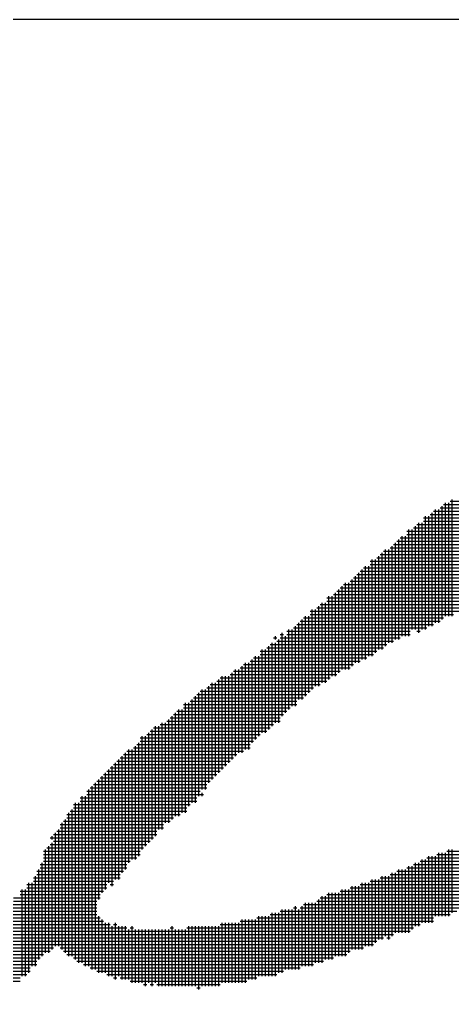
# Model space of a CAD drawing. Header units: feet. Extents: x 0 to 169200, y 0 to 119800.
# Drawn here: x 114806 to 115008.2, y 6946.9 to 7399.6 of the extents above; entities that cross this region are included whole.
import ezdxf
from ezdxf.enums import TextEntityAlignment as Align

# ---------------------------------------------------------------- set-up
doc = ezdxf.new("R2010")
doc.units = ezdxf.units.FT
doc.header["$LTSCALE"] = 1100
doc.header["$MEASUREMENT"] = 0
for name, color, linetype in [('CX-BORD-LIN1', 4, 'CONTINUOUS'), ('CX-BORD-LIN2', 3, 'CONTINUOUS'), ('CX-BORD-TEX2', 7, 'CONTINUOUS'), ('CX-BORD-TEX3', 6, 'CONTINUOUS'), ('CX-MISC', 2, 'CONTINUOUS')]:
    doc.layers.add(name, color=color, linetype=linetype)
doc.styles.add('TB_TEXT', font='')
doc.styles.add('TB_WBTXT', font='')
doc.styles.add('TB_WMTXT', font='')
doc.styles.get('TB_TEXT').set_extended_font_data('DotumChe')
doc.styles.get('TB_WBTXT').set_extended_font_data('Dotum')
doc.styles.get('TB_WMTXT').set_extended_font_data('DotumChe')

# ---------------------------------------------------------------- blocks, each defined once
blk = doc.blocks.new('CXBLKA1-KHCA')
at = {"layer": 'CX-BORD-LIN2'}
blk.add_lwpolyline([(558, 12), (270, 12)], dxfattribs=at)
at = {"layer": 'CX-BORD-LIN1', "style": 'TB_TEXT'}
for tag, p in [('TR_RCON5', (342.3033, 33)), ('TR_RCON4', (342.3033, 27)), ('TR_RCON3', (342.3033, 21)), ('TR_RCON2', (342.3033, 15)), ('TR_RCON1', (342.3033, 9))]:
    blk.add_attdef(tag, text='', height=3.5, dxfattribs=at).set_placement(p, align=Align.MIDDLE_LEFT)
for tag, height, p in [('TR_DGN5', 3.5, (451.1185, 33)), ('TR_CHK5', 3.5, (491.1185, 33)), ('TR_RDAT5', 3.5, (317.5, 33)), ('TR_APP5', 3.5, (531.1185, 33)), ('TR_RNUM5', 3, (285.1051, 32.6366)), ('TR_DGN4', 3.5, (451.1185, 27)), ('TR_CHK4', 3.5, (491.1185, 27)), ('TR_RDAT4', 3.5, (317.5, 27)), ('TR_APP4', 3.5, (531.1185, 27)), ('TR_RNUM4', 3, (285.1051, 26.6366)), ('TR_DGN3', 3.5, (451.1185, 21)), ('TR_CHK3', 3.5, (491.1185, 21)), ('TR_RDAT3', 3.5, (317.5, 21)), ('TR_APP3', 3.5, (531.1185, 21)), ('TR_RNUM3', 3, (285.1051, 20.6366)), ('TR_DGN2', 3.5, (451.1185, 15)), ('TR_CHK2', 3.5, (491.1185, 15)), ('TR_RDAT2', 3.5, (317.5, 15)), ('TR_APP2', 3.5, (531.1185, 15)), ('TR_RNUM2', 3, (285.1051, 14.6366)), ('TR_DGN1', 3.5, (451.1185, 9)), ('TR_CHK1', 3.5, (491.1185, 9)), ('TR_RDAT1', 3.5, (317.5, 9)), ('TR_APP1', 3.5, (531.1185, 9)), ('TR_RNUM1', 3, (285.1051, 8.6366))]:
    blk.add_attdef(tag, text='', height=height, dxfattribs=at).set_placement(p, align=Align.MIDDLE_CENTER)
at = {"layer": 'CX-BORD-LIN2', "style": 'TB_TEXT'}
blk.add_attdef('TD_VERSION', text='', height=3, rotation=90, dxfattribs=at).set_placement((800.5, 48.0149), align=Align.MIDDLE_CENTER)
at = {"layer": 'CX-BORD-TEX2', "style": 'TB_WMTXT'}
for tag, height, p in [('TB_CNAME', 5, (15.3448, 531.8324)), ('TB_CSCOP', 4, (16.6346, 523.8324))]:
    blk.add_attdef(tag, text='', height=height, dxfattribs=at).set_placement(p, align=Align.BOTTOM_LEFT)
at = {"layer": 'CX-BORD-TEX2', "style": 'TB_WBTXT'}
for tag, height, p in [('TB_MTITIL', 10, (398, 533.3264)), ('TB_STITL', 7, (398, 518.3264))]:
    blk.add_attdef(tag, text='', height=height, dxfattribs=at).set_placement(p, align=Align.MIDDLE_CENTER)
at = {"layer": 'CX-BORD-TEX3', "style": 'TB_TEXT'}
for tag, height, p in [('TD_LNDST', 4.5, (215, 31.5)), ('TD_DSECT', 4.5, (605.5, 31.5)), ('TD_DDIST', 4.5, (654.5, 31.5)), ('TD_DNAME_TOP', 4.5, (755, 27.957)), ('TD_CSECT', 4.5, (605.5, 22.5)), ('TD_CDIST', 4.5, (654.5, 22.5)), ('TD_DNAME_MAIN', 4.5, (755, 21.4731)), ('TD_DNAME_BOT', 3, (755, 15.2489)), ('TD_HSCAL', 4.5, (620.8841, 13.7484)), ('TD_VSCAL', 4.5, (656.8615, 13.7484)), ('TD_CCOMP', 4.5, (215, 13.5927)), ('TD_CSTEP', 4.5, (250.744, 5.125)), ('TD_FIELD', 4.5, (180, 5.125)), ('TD_DWGNO', 4.5, (755, 5.0017)), ('TD_DWGCODE', 4.5, (637, 4.7908))]:
    blk.add_attdef(tag, text='', height=height, dxfattribs=at).set_placement(p, align=Align.MIDDLE_CENTER)
for tag, height, width, p in [('TD_DCOMP', 4.5, 0.95, (215, 22.5875)), ('TD_CNAME', 5, 0.78, (65, 7.5956))]:
    blk.add_attdef(tag, text='', height=height, dxfattribs=dict(at, width=width)).set_placement(p, align=Align.MIDDLE_CENTER)
blk = doc.blocks.new('CXGLOGO-싸인2')
at = {"layer": 'CX-MISC'}
for p, q in [((9611.405, -1035.691), (9613.582, -1035.691)), ((9611.444, -1035.652), (9611.444, -1038.296)), ((9611.522, -1035.652), (9611.522, -1038.296)), ((9611.561, -1035.613), (9613.738, -1035.613)), ((9611.599, -1035.575), (9611.599, -1038.296)), ((9611.094, -1035.925), (9613.271, -1035.925)), ((9611.133, -1035.886), (9611.133, -1038.529)), ((9611.172, -1035.847), (9613.349, -1035.847)), ((9611.211, -1035.808), (9611.211, -1038.452)), ((9611.288, -1035.808), (9611.288, -1038.452)), ((9611.327, -1035.769), (9613.505, -1035.769)), ((9611.366, -1035.73), (9611.366, -1038.374)), ((9610.783, -1036.158), (9613.038, -1036.158)), ((9610.822, -1036.119), (9610.822, -1038.685)), ((9610.9, -1036.119), (9610.9, -1038.607)), ((9610.939, -1036.002), (9613.194, -1036.002)), ((9610.939, -1036.08), (9613.116, -1036.08)), ((9610.977, -1035.963), (9610.977, -1038.607)), ((9611.055, -1035.963), (9611.055, -1038.529)), ((9610.55, -1036.313), (9616.459, -1036.313)), ((9610.55, -1036.391), (9616.304, -1036.391)), ((9610.589, -1036.274), (9610.589, -1038.763)), ((9610.666, -1036.274), (9610.666, -1038.607)), ((9610.705, -1036.236), (9612.883, -1036.236)), ((9610.744, -1036.197), (9610.744, -1038.607)), ((9610.239, -1036.624), (9615.526, -1036.624)), ((9610.278, -1036.585), (9610.278, -1038.841)), ((9610.316, -1036.547), (9615.76, -1036.547)), ((9610.355, -1036.508), (9610.355, -1038.841)), ((9610.394, -1036.469), (9613.194, -1036.469)), ((9610.433, -1036.43), (9610.433, -1038.763)), ((9610.511, -1036.43), (9610.511, -1038.763)), ((9609.928, -1036.858), (9614.827, -1036.858)), ((9609.967, -1036.819), (9609.967, -1039.074)), ((9610.005, -1036.78), (9614.982, -1036.78)), ((9610.044, -1036.741), (9610.044, -1038.996)), ((9610.122, -1036.741), (9610.122, -1038.918)), ((9610.161, -1036.702), (9615.449, -1036.702)), ((9610.2, -1036.663), (9610.2, -1038.918)), ((9609.694, -1037.013), (9614.36, -1037.013)), ((9609.733, -1036.974), (9609.733, -1039.229)), ((9609.811, -1036.974), (9609.811, -1039.152)), ((9609.85, -1036.935), (9614.671, -1036.935)), ((9609.889, -1036.897), (9609.889, -1039.074)), ((9609.422, -1037.285), (9609.422, -1039.385)), ((9609.461, -1037.246), (9614.049, -1037.246)), ((9609.5, -1037.208), (9609.5, -1039.307)), ((9609.539, -1037.169), (9614.127, -1037.169)), ((9609.578, -1037.13), (9609.578, -1039.307)), ((9609.655, -1037.13), (9609.655, -1039.229)), ((9609.694, -1037.091), (9614.204, -1037.091)), ((9609.111, -1037.519), (9609.111, -1039.54)), ((9609.189, -1037.519), (9609.189, -1039.54)), ((9609.228, -1037.48), (9613.427, -1037.48)), ((9609.267, -1037.441), (9609.267, -1039.463)), ((9609.306, -1037.402), (9613.582, -1037.402)), ((9609.344, -1037.363), (9609.344, -1039.385)), ((9609.383, -1037.324), (9613.893, -1037.324)), ((9608.878, -1037.752), (9608.878, -1039.696)), ((9608.917, -1037.713), (9612.883, -1037.713)), ((9608.956, -1037.674), (9608.956, -1039.618)), ((9608.995, -1037.635), (9612.96, -1037.635)), ((9609.033, -1037.596), (9609.033, -1039.54)), ((9609.072, -1037.557), (9613.194, -1037.557)), ((9608.567, -1037.985), (9608.567, -1039.851)), ((9608.645, -1037.985), (9608.645, -1039.851)), ((9608.683, -1037.869), (9612.494, -1037.869)), ((9608.683, -1037.946), (9612.338, -1037.946)), ((9608.722, -1037.83), (9608.722, -1039.774)), ((9608.8, -1037.83), (9608.8, -1039.696)), ((9608.839, -1037.791), (9612.727, -1037.791)), ((9608.295, -1038.18), (9611.872, -1038.18)), ((9608.334, -1038.141), (9608.334, -1040.007)), ((9608.411, -1038.141), (9608.411, -1039.929)), ((9608.45, -1038.102), (9612.027, -1038.102)), ((9608.489, -1038.063), (9608.489, -1039.929)), ((9608.528, -1038.024), (9612.26, -1038.024)), ((9608.061, -1038.413), (9611.327, -1038.413)), ((9608.1, -1038.374), (9608.1, -1040.24)), ((9608.139, -1038.335), (9611.405, -1038.335)), ((9608.178, -1038.296), (9608.178, -1040.162)), ((9608.256, -1038.296), (9608.256, -1040.085)), ((9608.295, -1038.257), (9611.638, -1038.257)), ((9607.75, -1038.646), (9610.627, -1038.646)), ((9607.789, -1038.607), (9607.789, -1040.473)), ((9607.867, -1038.607), (9607.867, -1040.396)), ((9607.906, -1038.568), (9611.016, -1038.568)), ((9607.945, -1038.529), (9607.945, -1040.396)), ((9607.984, -1038.491), (9611.172, -1038.491)), ((9608.023, -1038.452), (9608.023, -1040.24)), ((9610.783, -1038.646), (9610.861, -1038.646)), ((9607.439, -1038.802), (9607.517, -1038.802)), ((9607.478, -1038.763), (9607.478, -1038.841)), ((9607.517, -1038.879), (9610.239, -1038.879)), ((9607.556, -1038.841), (9607.556, -1040.785)), ((9607.595, -1038.724), (9607.673, -1038.724)), ((9607.595, -1038.802), (9610.394, -1038.802)), ((9607.634, -1038.685), (9607.634, -1040.629)), ((9607.711, -1038.763), (9607.711, -1040.551)), ((9607.75, -1038.724), (9610.627, -1038.724)), ((9607.128, -1039.113), (9609.85, -1039.113)), ((9607.167, -1039.074), (9607.167, -1041.018)), ((9607.245, -1039.074), (9607.245, -1041.018)), ((9607.284, -1039.035), (9610.005, -1039.035)), ((9607.323, -1038.996), (9607.323, -1040.94)), ((9607.362, -1038.957), (9610.083, -1038.957)), ((9607.4, -1038.918), (9607.4, -1040.862)), ((9607.478, -1038.918), (9607.478, -1040.785)), ((9606.895, -1039.346), (9609.461, -1039.346)), ((9606.934, -1039.307), (9606.934, -1041.251)), ((9606.973, -1039.268), (9609.617, -1039.268)), ((9607.012, -1039.229), (9607.012, -1041.173)), ((9607.089, -1039.229), (9607.089, -1041.096)), ((9607.128, -1039.19), (9609.772, -1039.19)), ((9606.545, -1039.54), (9606.545, -1041.562)), ((9606.623, -1039.54), (9606.623, -1041.484)), ((9606.662, -1039.501), (9609.228, -1039.501)), ((9606.701, -1039.463), (9606.701, -1041.484)), ((9606.739, -1039.424), (9609.306, -1039.424)), ((9606.778, -1039.385), (9606.778, -1041.407)), ((9606.856, -1039.385), (9606.856, -1041.407)), ((9606.156, -1039.774), (9606.156, -1041.951)), ((9606.195, -1039.735), (9608.761, -1039.735)), ((9606.234, -1039.696), (9606.234, -1041.873)), ((9606.312, -1039.696), (9606.312, -1041.795)), ((9606.39, -1039.696), (9606.39, -1041.718)), ((9606.428, -1039.657), (9608.917, -1039.657)), ((9606.467, -1039.618), (9606.467, -1041.64)), ((9606.506, -1039.579), (9608.995, -1039.579)), ((9605.767, -1040.007), (9605.767, -1042.34)), ((9605.845, -1040.007), (9605.845, -1042.34)), ((9605.884, -1039.968), (9608.372, -1039.968)), ((9605.923, -1039.929), (9605.923, -1042.184)), ((9605.962, -1039.89), (9608.528, -1039.89)), ((9606.001, -1039.851), (9606.001, -1042.106)), ((9606.079, -1039.851), (9606.079, -1042.029)), ((9606.117, -1039.813), (9608.683, -1039.813)), ((9605.534, -1040.24), (9605.534, -1042.651)), ((9605.573, -1040.201), (9608.139, -1040.201)), ((9605.612, -1040.162), (9605.612, -1042.651)), ((9605.651, -1040.124), (9608.217, -1040.124)), ((9605.69, -1040.085), (9605.69, -1042.495)), ((9605.729, -1040.046), (9608.295, -1040.046)), ((9605.223, -1040.473), (9605.223, -1042.962)), ((9605.301, -1040.473), (9605.301, -1042.884)), ((9605.34, -1040.357), (9607.984, -1040.357)), ((9605.34, -1040.435), (9607.828, -1040.435)), ((9605.379, -1040.318), (9605.379, -1042.884)), ((9605.456, -1040.318), (9605.456, -1042.729)), ((9605.495, -1040.279), (9607.984, -1040.279)), ((9604.99, -1040.707), (9604.99, -1043.117)), ((9605.029, -1040.668), (9607.595, -1040.668)), ((9605.068, -1040.629), (9605.068, -1043.04)), ((9605.107, -1040.59), (9607.673, -1040.59)), ((9605.145, -1040.551), (9605.145, -1042.962)), ((9605.184, -1040.512), (9607.75, -1040.512)), ((9604.64, -1040.901), (9607.362, -1040.901)), ((9604.679, -1040.862), (9604.679, -1043.428)), ((9604.757, -1040.862), (9604.757, -1043.273)), ((9604.795, -1040.823), (9607.439, -1040.823)), ((9604.834, -1040.785), (9604.834, -1043.273)), ((9604.912, -1040.785), (9604.912, -1043.117)), ((9604.951, -1040.746), (9607.595, -1040.746)), ((9604.329, -1041.134), (9607.051, -1041.134)), ((9604.368, -1041.096), (9604.368, -1043.739)), ((9604.446, -1041.096), (9604.446, -1043.662)), ((9604.484, -1041.057), (9607.128, -1041.057)), ((9604.523, -1041.018), (9604.523, -1043.584)), ((9604.562, -1040.979), (9607.284, -1040.979)), ((9604.601, -1040.94), (9604.601, -1043.506)), ((9604.173, -1041.368), (9606.895, -1041.368)), ((9604.212, -1041.329), (9604.212, -1043.973)), ((9604.251, -1041.29), (9606.895, -1041.29)), ((9604.29, -1041.251), (9604.29, -1043.895)), ((9604.329, -1041.212), (9606.973, -1041.212)), ((9603.862, -1041.601), (9606.506, -1041.601)), ((9603.901, -1041.562), (9603.901, -1044.284)), ((9603.94, -1041.523), (9606.584, -1041.523)), ((9603.979, -1041.484), (9603.979, -1044.206)), ((9604.018, -1041.445), (9606.739, -1041.445)), ((9604.057, -1041.407), (9604.057, -1044.05)), ((9604.135, -1041.407), (9604.135, -1043.973)), ((9603.629, -1041.834), (9606.273, -1041.834)), ((9603.668, -1041.795), (9603.668, -1044.595)), ((9603.707, -1041.757), (9606.351, -1041.757)), ((9603.746, -1041.718), (9603.746, -1044.439)), ((9603.785, -1041.679), (9606.428, -1041.679)), ((9603.823, -1041.64), (9603.823, -1044.439)), ((9603.435, -1042.029), (9603.435, -1044.75)), ((9603.474, -1041.99), (9606.117, -1041.99)), ((9603.512, -1041.951), (9603.512, -1044.673)), ((9603.551, -1041.912), (9606.195, -1041.912)), ((9603.59, -1041.873), (9603.59, -1044.517)), ((9603.201, -1042.262), (9603.201, -1046.539)), ((9603.24, -1042.223), (9605.884, -1042.223)), ((9603.279, -1042.184), (9603.279, -1046.539)), ((9603.318, -1042.145), (9605.962, -1042.145)), ((9603.357, -1042.106), (9603.357, -1044.906)), ((9603.396, -1042.068), (9606.04, -1042.068)), ((9602.968, -1042.495), (9602.968, -1046.383)), ((9603.046, -1042.495), (9603.046, -1046.461)), ((9603.085, -1042.379), (9605.729, -1042.379)), ((9603.085, -1042.456), (9605.806, -1042.456)), ((9603.124, -1042.34), (9603.124, -1046.461)), ((9603.163, -1042.301), (9605.884, -1042.301)), ((9605.767, -1042.417), (9605.767, -1042.495)), ((9602.774, -1042.69), (9605.495, -1042.69)), ((9602.813, -1042.651), (9602.813, -1046.305)), ((9602.89, -1042.651), (9602.89, -1046.383)), ((9602.929, -1042.534), (9605.651, -1042.534)), ((9602.929, -1042.612), (9605.651, -1042.612)), ((9602.618, -1042.923), (9605.262, -1042.923)), ((9602.657, -1042.884), (9602.657, -1046.228)), ((9602.696, -1042.845), (9605.418, -1042.845)), ((9602.735, -1042.806), (9602.735, -1046.228)), ((9602.774, -1042.767), (9605.418, -1042.767)), ((9602.463, -1043.156), (9604.873, -1043.156)), ((9602.502, -1043.117), (9602.502, -1046.072)), ((9602.54, -1043.078), (9605.029, -1043.078)), ((9602.579, -1043.04), (9602.579, -1046.15)), ((9602.618, -1043.001), (9605.107, -1043.001)), ((9602.307, -1043.389), (9604.718, -1043.389)), ((9602.346, -1043.351), (9602.346, -1045.994)), ((9602.385, -1043.312), (9604.718, -1043.312)), ((9602.424, -1043.273), (9602.424, -1045.994)), ((9602.463, -1043.234), (9604.873, -1043.234)), ((9602.229, -1043.467), (9604.64, -1043.467)), ((9602.229, -1043.623), (9604.484, -1043.623)), ((9602.268, -1043.428), (9602.268, -1043.506)), ((9602.268, -1043.584), (9602.268, -1046.072)), ((9602.307, -1043.545), (9604.562, -1043.545)), ((9602.074, -1043.778), (9604.329, -1043.778)), ((9602.074, -1043.856), (9604.329, -1043.856)), ((9602.113, -1043.739), (9602.113, -1046.15)), ((9602.152, -1043.701), (9604.407, -1043.701)), ((9602.191, -1043.662), (9602.191, -1046.15)), ((9611.25, -1043.856), (9614.827, -1043.856)), ((9611.288, -1043.817), (9611.288, -1045.295)), ((9611.366, -1043.817), (9611.366, -1045.295)), ((9611.444, -1043.817), (9611.444, -1045.295)), ((9611.483, -1043.778), (9614.982, -1043.778)), ((9611.522, -1043.739), (9611.522, -1045.295)), ((9611.599, -1043.739), (9611.599, -1045.217)), ((9601.996, -1044.089), (9604.018, -1044.089)), ((9602.035, -1044.05), (9602.035, -1046.228)), ((9602.074, -1043.934), (9604.251, -1043.934)), ((9602.074, -1044.012), (9604.096, -1044.012)), ((9610.705, -1044.089), (9614.282, -1044.089)), ((9610.744, -1044.05), (9610.744, -1045.528)), ((9610.822, -1044.05), (9610.822, -1045.528)), ((9610.861, -1044.012), (9614.515, -1044.012)), ((9610.9, -1043.973), (9610.9, -1045.45)), ((9610.977, -1043.973), (9610.977, -1045.45)), ((9611.016, -1043.934), (9614.593, -1043.934)), ((9611.055, -1043.895), (9611.055, -1045.45)), ((9611.133, -1043.895), (9611.133, -1045.45)), ((9611.211, -1043.895), (9611.211, -1045.295)), ((9601.918, -1044.245), (9603.94, -1044.245)), ((9601.918, -1044.323), (9603.862, -1044.323)), ((9601.957, -1044.206), (9601.957, -1046.305)), ((9601.996, -1044.167), (9604.018, -1044.167)), ((9610.161, -1044.323), (9613.582, -1044.323)), ((9610.2, -1044.284), (9610.2, -1045.761)), ((9610.278, -1044.284), (9610.278, -1045.683)), ((9610.316, -1044.245), (9613.582, -1044.245)), ((9610.355, -1044.206), (9610.355, -1045.683)), ((9610.433, -1044.206), (9610.433, -1045.683)), ((9610.511, -1044.206), (9610.511, -1045.683)), ((9610.55, -1044.167), (9614.049, -1044.167)), ((9610.589, -1044.128), (9610.589, -1045.683)), ((9610.666, -1044.128), (9610.666, -1045.606)), ((9601.685, -1044.556), (9603.551, -1044.556)), ((9601.724, -1044.517), (9601.724, -1046.617)), ((9601.802, -1044.517), (9601.802, -1046.461)), ((9601.841, -1044.4), (9603.862, -1044.4)), ((9601.841, -1044.478), (9603.707, -1044.478)), ((9601.879, -1044.361), (9601.879, -1046.461)), ((9603.629, -1044.556), (9603.707, -1044.556)), ((9609.461, -1044.556), (9613.116, -1044.556)), ((9609.5, -1044.517), (9609.5, -1046.072)), ((9609.578, -1044.517), (9609.578, -1045.994)), ((9609.655, -1044.517), (9609.655, -1045.994)), ((9609.694, -1044.478), (9613.271, -1044.478)), ((9609.733, -1044.439), (9609.733, -1045.994)), ((9609.811, -1044.439), (9609.811, -1045.917)), ((9609.889, -1044.439), (9609.889, -1045.839)), ((9609.928, -1044.4), (9613.427, -1044.4)), ((9609.967, -1044.361), (9609.967, -1045.839)), ((9610.044, -1044.361), (9610.044, -1045.761)), ((9610.122, -1044.361), (9610.122, -1045.839)), ((9601.53, -1044.711), (9603.474, -1044.711)), ((9601.568, -1044.673), (9601.568, -1046.694)), ((9601.646, -1044.673), (9601.646, -1046.694)), ((9601.685, -1044.634), (9603.551, -1044.634)), ((9608.722, -1044.75), (9608.722, -1046.305)), ((9608.8, -1044.75), (9608.8, -1046.305)), ((9608.878, -1044.75), (9608.878, -1046.228)), ((9608.956, -1044.75), (9608.956, -1046.228)), ((9608.995, -1044.711), (9612.883, -1044.711)), ((9609.033, -1044.673), (9609.033, -1046.228)), ((9609.111, -1044.673), (9609.111, -1046.228)), ((9609.189, -1044.673), (9609.189, -1046.15)), ((9609.228, -1044.634), (9613.116, -1044.634)), ((9609.267, -1044.595), (9609.267, -1046.072)), ((9609.344, -1044.595), (9609.344, -1046.072)), ((9609.422, -1044.595), (9609.422, -1046.072)), ((9601.374, -1044.867), (9603.396, -1044.867)), ((9601.374, -1044.945), (9603.318, -1044.945)), ((9601.53, -1044.789), (9603.396, -1044.789)), ((9608.178, -1044.984), (9608.178, -1046.461)), ((9608.256, -1044.984), (9608.256, -1046.461)), ((9608.334, -1044.984), (9608.334, -1046.461)), ((9608.411, -1044.984), (9608.411, -1046.383)), ((9608.45, -1044.945), (9612.338, -1044.945)), ((9608.489, -1044.906), (9608.489, -1046.383)), ((9608.528, -1044.867), (9612.416, -1044.867)), ((9608.567, -1044.828), (9608.567, -1046.383)), ((9608.645, -1044.828), (9608.645, -1046.305)), ((9608.683, -1044.789), (9612.727, -1044.789)), ((9601.141, -1045.178), (9603.318, -1045.178)), ((9601.219, -1045.022), (9603.318, -1045.022)), ((9601.219, -1045.1), (9603.318, -1045.1)), ((9607.4, -1045.217), (9607.4, -1046.694)), ((9607.478, -1045.217), (9607.478, -1046.694)), ((9607.556, -1045.217), (9607.556, -1046.617)), ((9607.595, -1045.178), (9611.716, -1045.178)), ((9607.634, -1045.139), (9607.634, -1046.617)), ((9607.711, -1045.139), (9607.711, -1046.539)), ((9607.789, -1045.139), (9607.789, -1046.539)), ((9607.867, -1045.139), (9607.867, -1046.539)), ((9607.906, -1045.1), (9607.984, -1045.1)), ((9607.945, -1045.061), (9607.945, -1046.539)), ((9608.023, -1045.139), (9608.023, -1046.539)), ((9608.061, -1045.1), (9611.872, -1045.1)), ((9608.1, -1045.061), (9608.1, -1046.461)), ((9608.139, -1045.022), (9612.105, -1045.022)), ((9600.907, -1045.411), (9603.474, -1045.411)), ((9600.985, -1045.333), (9603.396, -1045.333)), ((9601.063, -1045.256), (9603.318, -1045.256)), ((9603.357, -1045.295), (9603.357, -1046.617)), ((9603.435, -1045.372), (9603.435, -1046.617)), ((9603.512, -1045.45), (9603.512, -1046.617)), ((9603.59, -1045.45), (9603.59, -1046.694)), ((9603.746, -1045.45), (9603.746, -1046.772)), ((9606.234, -1045.45), (9606.234, -1046.85)), ((9606.312, -1045.45), (9606.312, -1046.85)), ((9606.39, -1045.45), (9606.39, -1046.85)), ((9606.467, -1045.45), (9606.467, -1046.85)), ((9606.545, -1045.45), (9606.545, -1046.85)), ((9606.623, -1045.45), (9606.623, -1046.85)), ((9606.662, -1045.411), (9611.172, -1045.411)), ((9606.701, -1045.372), (9606.701, -1046.85)), ((9606.778, -1045.372), (9606.778, -1046.85)), ((9606.856, -1045.372), (9606.856, -1046.772)), ((9606.934, -1045.372), (9606.934, -1046.772)), ((9607.012, -1045.372), (9607.012, -1046.772)), ((9607.051, -1045.333), (9611.172, -1045.333)), ((9607.089, -1045.295), (9607.089, -1046.694)), ((9607.167, -1045.295), (9607.167, -1046.694)), ((9607.245, -1045.295), (9607.245, -1046.694)), ((9607.323, -1045.295), (9607.323, -1046.694)), ((9607.362, -1045.256), (9611.561, -1045.256)), ((9600.674, -1045.645), (9610.627, -1045.645)), ((9600.83, -1045.489), (9603.629, -1045.489)), ((9600.83, -1045.567), (9604.018, -1045.567)), ((9603.668, -1045.528), (9603.668, -1046.694)), ((9603.707, -1045.489), (9603.785, -1045.489)), ((9603.823, -1045.528), (9603.823, -1046.694)), ((9603.901, -1045.528), (9603.901, -1046.772)), ((9603.979, -1045.528), (9603.979, -1046.772)), ((9604.057, -1045.606), (9604.057, -1046.772)), ((9604.096, -1045.567), (9604.173, -1045.567)), ((9604.135, -1045.528), (9604.135, -1046.85)), ((9604.212, -1045.606), (9604.212, -1046.85)), ((9604.29, -1045.606), (9604.29, -1046.85)), ((9604.368, -1045.606), (9604.368, -1046.85)), ((9604.446, -1045.606), (9604.446, -1046.928)), ((9604.523, -1045.606), (9604.523, -1046.85)), ((9604.601, -1045.606), (9604.601, -1046.928)), ((9604.679, -1045.606), (9604.679, -1046.85)), ((9604.757, -1045.606), (9604.757, -1046.928)), ((9604.834, -1045.606), (9604.834, -1046.928)), ((9604.912, -1045.606), (9604.912, -1046.928)), ((9604.99, -1045.606), (9604.99, -1046.928)), ((9605.029, -1045.567), (9605.107, -1045.567)), ((9605.068, -1045.528), (9605.068, -1046.928)), ((9605.145, -1045.606), (9605.145, -1046.928)), ((9605.223, -1045.606), (9605.223, -1046.928)), ((9605.301, -1045.606), (9605.301, -1046.928)), ((9605.379, -1045.606), (9605.379, -1046.928)), ((9605.418, -1045.567), (9610.705, -1045.567)), ((9605.456, -1045.528), (9605.456, -1046.928)), ((9605.534, -1045.528), (9605.534, -1046.928)), ((9605.612, -1045.528), (9605.612, -1046.928)), ((9605.69, -1045.528), (9605.69, -1047.005)), ((9605.767, -1045.528), (9605.767, -1046.928)), ((9605.845, -1045.528), (9605.845, -1046.928)), ((9605.923, -1045.528), (9605.923, -1046.928)), ((9606.001, -1045.528), (9606.001, -1046.928)), ((9606.079, -1045.528), (9606.079, -1046.928)), ((9606.156, -1045.528), (9606.156, -1046.928)), ((9606.195, -1045.489), (9610.861, -1045.489)), ((9600.519, -1045.878), (9609.85, -1045.878)), ((9600.596, -1045.8), (9610.005, -1045.8)), ((9600.674, -1045.722), (9610.239, -1045.722)), ((9610.083, -1045.8), (9610.161, -1045.8)), ((9600.285, -1046.111), (9602.229, -1046.111)), ((9600.441, -1045.956), (9609.772, -1045.956)), ((9600.441, -1046.033), (9602.307, -1046.033)), ((9602.463, -1046.033), (9609.539, -1046.033)), ((9602.54, -1046.111), (9609.228, -1046.111)), ((9600.13, -1046.344), (9601.918, -1046.344)), ((9600.208, -1046.267), (9601.996, -1046.267)), ((9600.285, -1046.189), (9602.074, -1046.189)), ((9602.618, -1046.189), (9609.15, -1046.189)), ((9602.774, -1046.267), (9608.839, -1046.267)), ((9602.851, -1046.344), (9608.606, -1046.344)), ((9599.974, -1046.578), (9601.763, -1046.578)), ((9600.052, -1046.422), (9601.918, -1046.422)), ((9600.052, -1046.5), (9601.763, -1046.5)), ((9603.007, -1046.422), (9608.372, -1046.422)), ((9603.163, -1046.5), (9608.061, -1046.5)), ((9603.318, -1046.578), (9607.673, -1046.578)), ((9599.741, -1046.811), (9601.53, -1046.811)), ((9599.819, -1046.733), (9601.53, -1046.733)), ((9599.897, -1046.655), (9601.685, -1046.655)), ((9603.551, -1046.655), (9607.517, -1046.655)), ((9603.707, -1046.733), (9603.785, -1046.733)), ((9603.862, -1046.733), (9607.051, -1046.733)), ((9604.096, -1046.811), (9606.817, -1046.811)), ((9604.407, -1046.889), (9604.484, -1046.889)), ((9604.562, -1046.889), (9604.64, -1046.889)), ((9604.718, -1046.889), (9606.195, -1046.889)), ((9605.651, -1046.966), (9605.729, -1046.966))]:
    blk.add_line(p, q, dxfattribs=at)

msp = doc.modelspace()

# ---------------------------------------------------------------- block references
at = {"layer": 'CX-MISC'}
for name, p, xscale, yscale, zscale in [('CXBLKA1-KHCA', (5999.6, 4999.6), 200, 200, 200), ('CXGLOGO-싸인2', (-77224.17, 27887.03), 19.99999999534339, 19.99999999534339, 19.99999999534339)]:
    msp.add_blockref(name, p, dxfattribs=dict(at, xscale=xscale, yscale=yscale, zscale=zscale))

doc.saveas('drawing.dxf')
